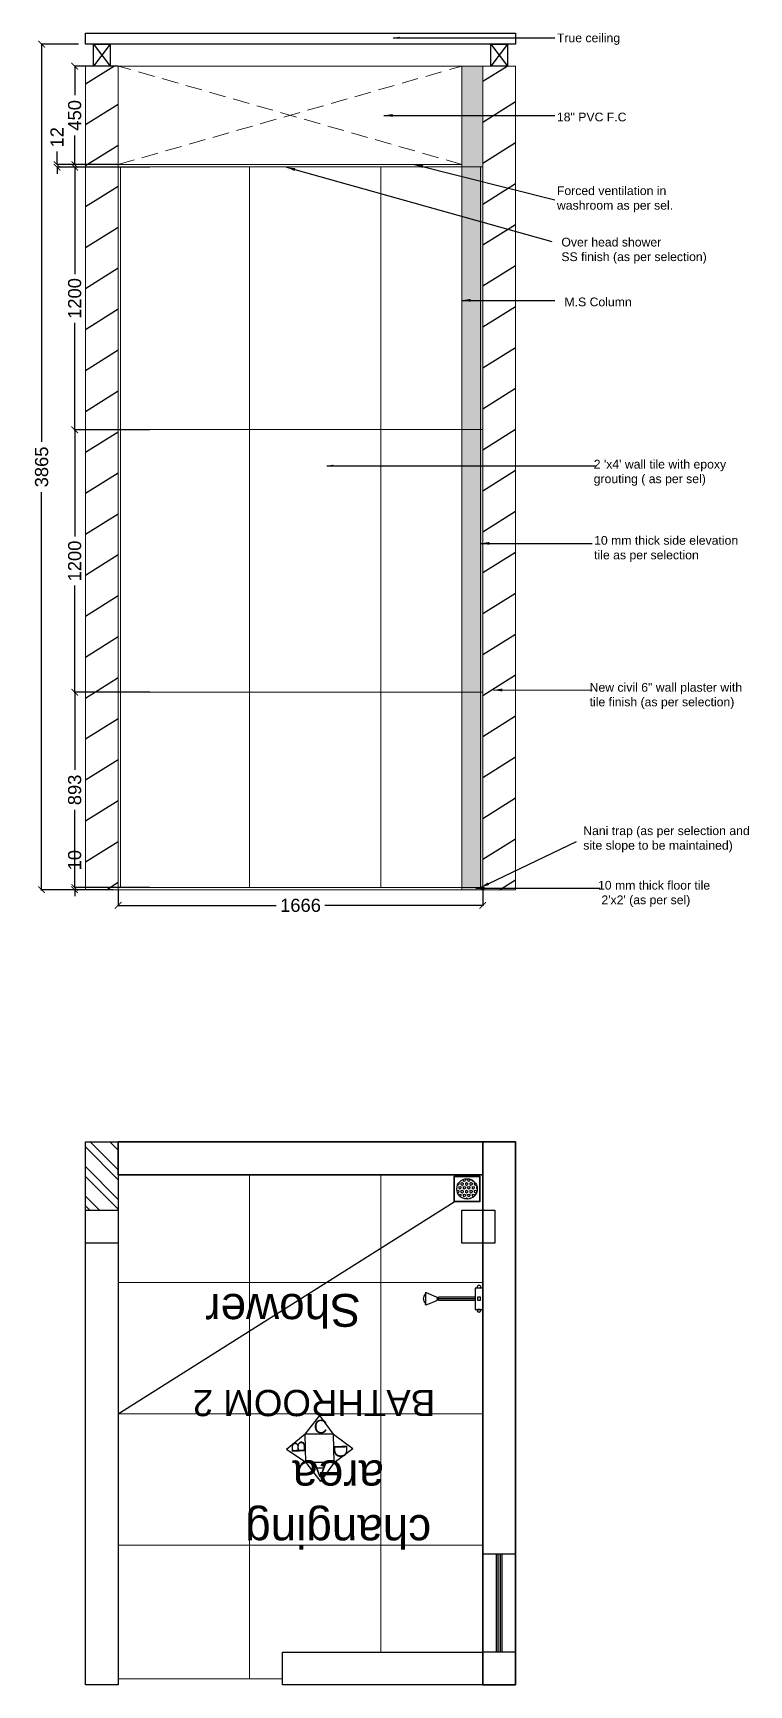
# Model space of a CAD drawing. Header units: millimetres. Extents: x 1464389 to 1998638, y -29162 to 256806.
# Drawn here: x 1958272 to 1961544, y 153526 to 161077 of the extents above; entities that cross this region are included whole.
import ezdxf

# ---------------------------------------------------------------- set-up
doc = ezdxf.new("R2010")
doc.units = ezdxf.units.MM
doc.header["$LTSCALE"] = 15
doc.header["$PDMODE"] = 35
doc.linetypes.add('DASHED2', pattern=[0.375, 0.25, -0.125])
doc.layers.get('0').update_dxf_attribs({"lineweight": 5})
for name, color, linetype in [('A-WALL', 5, 'Continuous'), ('Layer 1', 7, 'Continuous'), ('LS_DR_Washbasin', 165, 'Continuous'), ('NEW WALL', 5, 'Continuous'), ('Text', 250, 'Continuous')]:
    doc.layers.add(name, color=color, linetype=linetype)
for name, color, linetype, lineweight in [('A-Walls', 1, 'Continuous', 30), ('dimension', 1, 'Continuous', 25), ('floor tiling line', 6, 'Continuous', 5), ('HACH', 252, 'Continuous', 13), ('Hatch', 252, 'Continuous', 15), ('L2- Ledge Wall', 7, 'Continuous', 5), ('WALL TILE', 4, 'Continuous', 5)]:
    doc.layers.add(name, color=color, linetype=linetype, lineweight=lineweight)
doc.layers.add('Furnitures', color=7, linetype='Continuous', lineweight=25, true_color=0x753b00)
doc.styles.add('ARIAL', font='arial.ttf')
doc.dimstyles.new('SC-25', dxfattribs={"dimtxt": 60, "dimasz": 30, "dimexe": 0, "dimexo": 0, "dimgap": 25, "dimtad": 0, "dimdec": 0, "dimzin": 0, "dimdsep": 46, "dimtxsty": 'ARIAL', "dimblk": 'ARCHTICK', "dimcen": 0.09, "dimdle": 3, "dimclrd": 251, "dimclre": 251, "dimclrt": 1, "dimadec": 0, "dimazin": 0, "dimtfac": 1, "dimtdec": 0, "dimtofl": 0, "dimtmove": 0, "dimatfit": 2, "dimfxl": 100, "dimtolj": 1, "dimtzin": 0, "dimarcsym": 0})

# ---------------------------------------------------------------- blocks, each defined once
blk = doc.blocks.new('Z$W@#4FB1354E')
at = {"layer": 'LS_DR_Washbasin'}
h = blk.add_hatch(dxfattribs=at)
h.set_pattern_fill('HEX', color=256, scale=5, angle=360, style=0)
h.set_pattern_definition([(360, (3601.4866, -3857.5391), (7e-11, 1.08253175), [0.625, -1.25]), (120, (3601.4866, -3857.5391), (-0.9375, -0.54126588), [0.625, -1.25]), (60, (3602.1116, -3857.5391), (-0.9375, 0.54126588), [0.625, -1.25])])
edge = h.paths.add_edge_path()
edge.add_arc((-30.12, 10.96), 5, -90, 270, ccw=False)
for points in [[(-23.84, 4.68), (-36.34, 4.68), (-36.34, 17.18), (-23.84, 17.18)], [(-23.95, 4.79), (-36.23, 4.79), (-36.23, 17.06), (-23.95, 17.06)]]:
    blk.add_lwpolyline(points, close=True, dxfattribs=at)
blk.add_circle((-30.09, 10.93), 5, dxfattribs=at)
blk = doc.blocks.new('Z$W@#3D1C198D')
at = {"layer": 'LS_DR_Washbasin'}
for p, q in [((-15.17, 27.51), (-13.09, 22.61)), ((-14.98, 27.86), (-9.26, 27.86)), ((-9.03, 27.51), (-11.11, 22.61)), ((-11.27, 21.54), (-12.92, 21.54)), ((-12.92, 3.56), (-12.92, 21.54)), ((-12.1, 3.56), (-12.1, 21.54)), ((-11.27, 3.56), (-11.27, 21.54)), ((-12.1, 10.53), (-12.1, 12.42)), ((-17.33, 2.43), (-18.06, 2.43)), ((-18.06, 0.97), (-17.33, 0.97)), ((-17.33, 3.56), (-6.87, 3.56)), ((-17.33, -0.16), (-17.33, 3.56)), ((-17.33, 0.97), (-17.33, 2.43)), ((-12.83, 2.43), (-11.37, 2.43)), ((-12.83, 0.97), (-12.83, 2.43)), ((-11.37, 0.97), (-12.83, 0.97)), ((-11.37, 2.43), (-11.37, 0.97)), ((-6.87, 3.56), (-6.87, -0.16)), ((-6.87, 2.43), (-6.14, 2.43)), ((-6.87, 0.97), (-6.87, 2.43)), ((-6.14, 0.97), (-6.87, 0.97)), ((-6.87, -0.16), (-17.33, -0.16))]:
    blk.add_line(p, q, dxfattribs=at)
for centre, major_axis, start_param, end_param in [((-14.94, 27.61), (0.175, 0.175), 0.79391, 2.757406), ((-12.1, 25.79), (2.15, 2.15), 6.248859, 7.890647), ((-9.26, 27.61), (-0.175, 0.175), 3.526002, 5.489497), ((-12.33, 22.93), (0.583, 0.583), 2.757406, 3.935503), ((-12.1, 21.66), (-0.355, 0.355), 3.685936, 7.309861), ((-11.87, 22.93), (0.583, 0.583), 3.918701, 5.096798), ((-18.06, 1.7), (-0.516, 0.516), -0.785287, 2.356306), ((-6.14, 1.7), (-0.516, 0.516), 2.356306, 5.497898)]:
    blk.add_ellipse(centre, major_axis=major_axis, ratio=1, start_param=start_param, end_param=end_param, dxfattribs=at)
blk = doc.blocks.new('HINGE')
at = {"color": 159, "ltscale": 0.25, "true_color": 0x22346e}
for p, q in [((1597563.1, -297517.5), (1597638.1, -297617.5)), ((1597638.1, -297517.5), (1597563.1, -297617.5))]:
    blk.add_line(p, q, dxfattribs=at)
blk.add_lwpolyline([(1597638.1, -297517.5), (1597638.1, -297617.5), (1597563.1, -297617.5), (1597563.1, -297517.5), (1597638.1, -297517.5)], dxfattribs=at)
blk = doc.blocks.new('_ArchTick')
at = {"color": 0, "linetype": 'ByBlock', "const_width": 0.15}
blk.add_lwpolyline([(-0.5, -0.5), (0.5, 0.5)], dxfattribs=at)
blk = doc.blocks.new('*D3153')
at = {"layer": 'Defpoints', "color": 0, "ltscale": 0.25, "transparency": 16777216}
for p in [(1958462.4, 157170.9), (1958638.4, 157170.9), (1958638.4, 157160.9)]:
    blk.add_point(p, dxfattribs=at)
at = {"layer": 'dimension', "color": 251, "lineweight": -2, "ltscale": 0.25, "transparency": 16777216}
for p, q in [((1958462.4, 157170.9), (1958462.4, 157230.9)), ((1958638.4, 157170.9), (1958462.4, 157170.9)), ((1958638.4, 157160.9), (1958462.4, 157160.9)), ((1958462.4, 157160.9), (1958462.4, 157130.9))]:
    blk.add_line(p, q, dxfattribs=at)
at = {"layer": 'dimension', "color": 251, "lineweight": -2, "ltscale": 0.25, "transparency": 16777216, "xscale": 30, "yscale": 30, "zscale": 30}
for p, rotation in [((1958462.4, 157170.9), 270), ((1958462.4, 157160.9), 90)]:
    blk.add_blockref('_ArchTick', p, dxfattribs=dict(at, rotation=rotation))
at = {"layer": 'dimension', "color": 1, "ltscale": 0.25, "transparency": 16777216, "insert": (1958462.4, 157295.9), "char_height": 60, "attachment_point": 5, "rotation": 90, "style": 'ARIAL'}
blk.add_mtext('\\A1;10', dxfattribs=at)
blk = doc.blocks.new('*D3154')
at = {"layer": 'Defpoints', "color": 0, "ltscale": 0.25, "transparency": 16777216}
for p in [(1958311.4, 161025.9), (1958480.4, 161025.9), (1958480.4, 157160.9)]:
    blk.add_point(p, dxfattribs=at)
at = {"layer": 'dimension', "color": 251, "lineweight": -2, "ltscale": 0.25, "transparency": 16777216}
for p, q in [((1958311.4, 161028.9), (1958311.4, 159208.2)), ((1958480.4, 161025.9), (1958311.4, 161025.9)), ((1958311.4, 157157.9), (1958311.4, 158978.6)), ((1958480.4, 157160.9), (1958311.4, 157160.9))]:
    blk.add_line(p, q, dxfattribs=at)
at = {"layer": 'dimension', "color": 251, "lineweight": -2, "ltscale": 0.25, "transparency": 16777216, "xscale": 30, "yscale": 30, "zscale": 30}
for p, rotation in [((1958311.4, 161025.9), 90), ((1958311.4, 157160.9), 270)]:
    blk.add_blockref('_ArchTick', p, dxfattribs=dict(at, rotation=rotation))
at = {"layer": 'dimension', "color": 1, "ltscale": 0.25, "transparency": 16777216, "insert": (1958311.4, 159093.4), "char_height": 60, "attachment_point": 5, "rotation": 90, "style": 'ARIAL'}
blk.add_mtext('\\A1;3865', dxfattribs=at)
blk = doc.blocks.new('*D3156')
at = {"layer": 'Defpoints', "color": 0, "ltscale": 0.25, "transparency": 16777216}
for p in [(1958462.4, 158063.4), (1958806.1, 158063.4), (1958806.1, 157170.9)]:
    blk.add_point(p, dxfattribs=at)
at = {"layer": 'dimension', "color": 251, "lineweight": -2, "ltscale": 0.25, "transparency": 16777216}
for p, q in [((1958462.4, 158066.4), (1958462.4, 157708.5)), ((1958806.1, 158063.4), (1958462.4, 158063.4)), ((1958462.4, 157167.9), (1958462.4, 157525.8)), ((1958806.1, 157170.9), (1958462.4, 157170.9))]:
    blk.add_line(p, q, dxfattribs=at)
at = {"layer": 'dimension', "color": 251, "lineweight": -2, "ltscale": 0.25, "transparency": 16777216, "xscale": 30, "yscale": 30, "zscale": 30}
for p, rotation in [((1958462.4, 158063.4), 90), ((1958462.4, 157170.9), 270)]:
    blk.add_blockref('_ArchTick', p, dxfattribs=dict(at, rotation=rotation))
at = {"layer": 'dimension', "color": 1, "ltscale": 0.25, "transparency": 16777216, "insert": (1958462.4, 157617.1), "char_height": 60, "attachment_point": 5, "rotation": 90, "style": 'ARIAL'}
blk.add_mtext('\\A1;893', dxfattribs=at)
blk = doc.blocks.new('*D3157')
at = {"layer": 'Defpoints', "color": 0, "ltscale": 0.25, "transparency": 16777216}
for p in [(1958462.4, 159263.4), (1958806.1, 159263.4), (1958806.1, 158063.4)]:
    blk.add_point(p, dxfattribs=at)
at = {"layer": 'dimension', "color": 251, "lineweight": -2, "ltscale": 0.25, "transparency": 16777216}
for p, q in [((1958462.4, 159266.4), (1958462.4, 158775.1)), ((1958806.1, 159263.4), (1958462.4, 159263.4)), ((1958462.4, 158060.4), (1958462.4, 158551.7)), ((1958806.1, 158063.4), (1958462.4, 158063.4))]:
    blk.add_line(p, q, dxfattribs=at)
at = {"layer": 'dimension', "color": 251, "lineweight": -2, "ltscale": 0.25, "transparency": 16777216, "xscale": 30, "yscale": 30, "zscale": 30}
for p, rotation in [((1958462.4, 159263.4), 90), ((1958462.4, 158063.4), 270)]:
    blk.add_blockref('_ArchTick', p, dxfattribs=dict(at, rotation=rotation))
at = {"layer": 'dimension', "color": 1, "ltscale": 0.25, "transparency": 16777216, "insert": (1958462.4, 158663.4), "char_height": 60, "attachment_point": 5, "rotation": 90, "style": 'ARIAL'}
blk.add_mtext('\\A1;1200', dxfattribs=at)
blk = doc.blocks.new('*D3158')
at = {"layer": 'Defpoints', "color": 0, "ltscale": 0.25, "transparency": 16777216}
for p in [(1958462.4, 160463.4), (1958806.1, 160463.4), (1958806.1, 159263.4)]:
    blk.add_point(p, dxfattribs=at)
at = {"layer": 'dimension', "color": 251, "lineweight": -2, "ltscale": 0.25, "transparency": 16777216}
for p, q in [((1958462.4, 160466.4), (1958462.4, 159975.1)), ((1958806.1, 160463.4), (1958462.4, 160463.4)), ((1958462.4, 159260.4), (1958462.4, 159751.7)), ((1958806.1, 159263.4), (1958462.4, 159263.4))]:
    blk.add_line(p, q, dxfattribs=at)
at = {"layer": 'dimension', "color": 251, "lineweight": -2, "ltscale": 0.25, "transparency": 16777216, "xscale": 30, "yscale": 30, "zscale": 30}
for p, rotation in [((1958462.4, 160463.4), 90), ((1958462.4, 159263.4), 270)]:
    blk.add_blockref('_ArchTick', p, dxfattribs=dict(at, rotation=rotation))
at = {"layer": 'dimension', "color": 1, "ltscale": 0.25, "transparency": 16777216, "insert": (1958462.4, 159863.4), "char_height": 60, "attachment_point": 5, "rotation": 90, "style": 'ARIAL'}
blk.add_mtext('\\A1;1200', dxfattribs=at)
blk = doc.blocks.new('*D3159')
at = {"layer": 'Defpoints', "color": 0, "ltscale": 0.25, "transparency": 16777216}
for p in [(1958381.6, 160475.4), (1958661.4, 160475.4), (1958661.4, 160463.4)]:
    blk.add_point(p, dxfattribs=at)
at = {"layer": 'dimension', "color": 251, "lineweight": -2, "ltscale": 0.25, "transparency": 16777216}
for p, q in [((1958381.6, 160475.4), (1958381.6, 160535.4)), ((1958661.4, 160475.4), (1958381.6, 160475.4)), ((1958661.4, 160463.4), (1958381.6, 160463.4)), ((1958381.6, 160463.4), (1958381.6, 160433.4))]:
    blk.add_line(p, q, dxfattribs=at)
at = {"layer": 'dimension', "color": 251, "lineweight": -2, "ltscale": 0.25, "transparency": 16777216, "xscale": 30, "yscale": 30, "zscale": 30}
for p, rotation in [((1958381.6, 160475.4), 270), ((1958381.6, 160463.4), 90)]:
    blk.add_blockref('_ArchTick', p, dxfattribs=dict(at, rotation=rotation))
at = {"layer": 'dimension', "color": 1, "ltscale": 0.25, "transparency": 16777216, "insert": (1958381.6, 160600.2), "char_height": 60, "attachment_point": 5, "rotation": 90, "style": 'ARIAL'}
blk.add_mtext('\\A1;12', dxfattribs=at)
blk = doc.blocks.new('*D3160')
at = {"layer": 'Defpoints', "color": 0, "ltscale": 0.25, "transparency": 16777216}
for p in [(1958462.4, 160925.4), (1958661.4, 160925.4), (1958661.4, 160475.4)]:
    blk.add_point(p, dxfattribs=at)
at = {"layer": 'dimension', "color": 251, "lineweight": -2, "ltscale": 0.25, "transparency": 16777216}
for p, q in [((1958462.4, 160928.4), (1958462.4, 160792.8)), ((1958661.4, 160925.4), (1958462.4, 160925.4)), ((1958462.4, 160472.4), (1958462.4, 160608)), ((1958661.4, 160475.4), (1958462.4, 160475.4))]:
    blk.add_line(p, q, dxfattribs=at)
at = {"layer": 'dimension', "color": 251, "lineweight": -2, "ltscale": 0.25, "transparency": 16777216, "xscale": 30, "yscale": 30, "zscale": 30}
for p, rotation in [((1958462.4, 160925.4), 90), ((1958462.4, 160475.4), 270)]:
    blk.add_blockref('_ArchTick', p, dxfattribs=dict(at, rotation=rotation))
at = {"layer": 'dimension', "color": 1, "ltscale": 0.25, "transparency": 16777216, "insert": (1958462.4, 160700.4), "char_height": 60, "attachment_point": 5, "rotation": 90, "style": 'ARIAL'}
blk.add_mtext('\\A1;450', dxfattribs=at)
blk = doc.blocks.new('*D3181')
at = {"layer": 'Defpoints', "color": 0, "ltscale": 0.25, "transparency": 16777216}
for p in [(1958661.4, 157160.9), (1960327.4, 157160.9), (1960327.4, 157089.4)]:
    blk.add_point(p, dxfattribs=at)
at = {"layer": 'Furnitures', "color": 251, "lineweight": -2, "ltscale": 0.25, "transparency": 16777216}
for p, q in [((1958661.4, 157160.9), (1958661.4, 157089.4)), ((1960327.4, 157160.9), (1960327.4, 157089.4)), ((1958658.4, 157089.4), (1959382.7, 157089.4)), ((1960330.4, 157089.4), (1959606.2, 157089.4))]:
    blk.add_line(p, q, dxfattribs=at)
at = {"layer": 'Furnitures', "color": 251, "lineweight": -2, "ltscale": 0.25, "transparency": 16777216, "xscale": 30, "yscale": 30, "zscale": 30, "rotation": 180}
blk.add_blockref('_ArchTick', (1958661.4, 157089.4), dxfattribs=at)
at = {"layer": 'Furnitures', "color": 251, "lineweight": -2, "ltscale": 0.25, "transparency": 16777216, "xscale": 30, "yscale": 30, "zscale": 30}
blk.add_blockref('_ArchTick', (1960327.4, 157089.4), dxfattribs=at)
at = {"layer": 'Furnitures', "color": 1, "ltscale": 0.25, "transparency": 16777216, "insert": (1959494.4, 157089.4), "char_height": 60, "attachment_point": 5, "style": 'ARIAL'}
blk.add_mtext('\\A1;1666', dxfattribs=at)

msp = doc.modelspace()

# ---------------------------------------------------------------- hatches: boundary and pattern name
at = {"layer": 'HACH'}
h = msp.add_hatch(dxfattribs=at)
h.set_pattern_fill('ANSI32', color=256, scale=10, angle=270)
h.set_pattern_definition([(315, (3624646.91, -125753.8), (67.351921, 67.351921), []), (315, (3624646.91, -125798.705), (67.351921, 67.351921), [])])
h.paths.add_polyline_path([(1958511.4, 155696.1), (1958661.4, 155696.1), (1958661.4, 156008.1), (1958511.4, 156008.1)])
at = {"layer": 'Hatch', "ltscale": 0.25, "transparency": 33554549}
h = msp.add_hatch(color=256, dxfattribs=at)
h.dxf.hatch_style = 1
h.paths.add_polyline_path([(1960327.4, 158064.4), (1960232.4, 158064.4), (1960232.4, 157160.9), (1960327.4, 157160.9)])
h.paths.add_polyline_path([(1960327.4, 160925.9), (1960232.4, 160925.9), (1960232.4, 158064.4), (1960327.4, 158064.4)])
at = {"layer": 'L2- Ledge Wall', "ltscale": 0.25}
h = msp.add_hatch(color=4, dxfattribs=at)
h.dxf.hatch_style = 1
h.paths.add_polyline_path([(1960407.4, 154126.1), (1960397.4, 154126.1), (1960397.4, 153676.1), (1960407.4, 153676.1)])
at = {"layer": 'Layer 1', "ltscale": 0.25}
h = msp.add_hatch(dxfattribs=at)
h.set_pattern_fill('ANSI31', color=8, scale=50, angle=167)
h.set_pattern_definition([(212, (354968.11, 536966.39), (84.124683, -134.627635), [])])
h.paths.add_polyline_path([(1958661.4, 160925.9), (1958511.4, 160925.9), (1958511.4, 157160.9), (1958661.4, 157160.9)])
h.paths.add_polyline_path([(1960477.4, 160925.9), (1960327.4, 160925.9), (1960327.4, 157160.9), (1960477.4, 157160.9)])

# ---------------------------------------------------------------- linework, layer by layer
at = {"linetype": 'DASHED2', "ltscale": 20}
for p, q in [((1958661.4, 160475.9), (1960232.4, 160925.9)), ((1960232.4, 160475.9), (1958661.4, 160925.9))]:
    msp.add_line(p, q, dxfattribs=at)
at = {"color": 5}
msp.add_line((1958661.4, 157160.9), (1960327.4, 157160.9), dxfattribs=at)
for points in [[(1958511.4, 160925.9), (1958661.4, 160925.9), (1958661.4, 157160.9), (1958511.4, 157160.9)], [(1960232.4, 160925.9), (1960327.4, 160925.9), (1960327.4, 157160.9), (1960232.4, 157160.9)], [(1960327.4, 157160.9), (1960477.4, 157160.9), (1960477.4, 160925.9), (1960327.4, 160925.9)]]:
    msp.add_lwpolyline(points, close=True, dxfattribs=at)
for points in [[(1960232.4, 160475.9), (1958661.4, 160475.9), (1958661.4, 160925.9), (1960232.4, 160925.9)], [(1960327.4, 160925.9), (1960327.4, 160475.9)]]:
    msp.add_lwpolyline(points, dxfattribs=at)
at = {"layer": 'A-WALL'}
msp.add_lwpolyline([(1958511.4, 154126.1), (1958511.4, 156008.1), (1958661.4, 156008.1), (1958661.4, 153526.1), (1958511.4, 153526.1), (1958511.4, 155546.1)], dxfattribs=at)
msp.add_lwpolyline([(1960327.4, 153526.1), (1959411.4, 153526.1), (1959411.4, 153676.1), (1960327.4, 153676.1)], close=True, dxfattribs=at)
at = {"layer": 'A-Walls'}
for points in [[(1958661.4, 155858.1), (1960327.4, 155858.1), (1960327.4, 156008.1), (1958661.4, 156008.1)], [(1960477.4, 153526.1), (1960327.4, 153526.1), (1960327.4, 156008.1), (1960477.4, 156008.1)]]:
    msp.add_lwpolyline(points, close=True, dxfattribs=at)
at = {"layer": 'floor tiling line', "ltscale": 0.25}
for p, q in [((1958661.4, 157170.9), (1960321.6, 157170.9)), ((1960321.6, 157170.9), (1960327.4, 157170.9)), ((1959261.4, 153552.6), (1959261.4, 155858.1)), ((1959861.4, 153676.1), (1959861.4, 155858.1)), ((1960328, 155365.1), (1958661.4, 155365.1)), ((1958661.4, 154765.1), (1960327.5, 154765.1)), ((1958661.4, 154765.1), (1960328, 154765.1)), ((1960328, 154165.1), (1958661.4, 154165.1)), ((1959411.4, 153554), (1958661.4, 153554))]:
    msp.add_line(p, q, dxfattribs=at)
at = {"layer": 'Furnitures', "color": 4, "ltscale": 0.25}
for p, q in [((1960389.4, 153676.1), (1960389.4, 154126.1)), ((1960415.4, 153676.1), (1960415.4, 154126.1))]:
    msp.add_line(p, q, dxfattribs=at)
at = {"layer": 'Furnitures', "ltscale": 0.25}
msp.add_lwpolyline([(1958511.4, 161075.9), (1960477.4, 161075.9), (1960477.4, 161025.9), (1958511.4, 161025.9)], close=True, dxfattribs=at)
at = {"layer": 'Furnitures', "color": 6, "ltscale": 0.25}
for points in [[(1958661.4, 155546.1), (1958511.4, 155546.1), (1958511.4, 155696.1), (1958661.4, 155696.1)], [(1960382.4, 155546.1), (1960232.4, 155546.1), (1960232.4, 155696.1), (1960382.4, 155696.1)]]:
    msp.add_lwpolyline(points, close=True, dxfattribs=at)
at = {"layer": 'Furnitures', "color": 4, "ltscale": 0.25}
for points in [[(1960477.4, 153676.1), (1960327.4, 153676.1), (1960327.4, 154126.1), (1960477.4, 154126.1)], [(1960407.4, 153676.1), (1960397.4, 153676.1), (1960397.4, 154126.1), (1960407.4, 154126.1)]]:
    msp.add_lwpolyline(points, close=True, dxfattribs=at)
at = {"layer": 'LS_DR_Washbasin'}
msp.add_line((1958661.4, 154765.1), (1960197, 155735.1), dxfattribs=at)
at = {"layer": 'NEW WALL', "color": 240, "true_color": 0xed1f24}
for p, q in [((1959515, 154672.5), (1959582.9, 154758.3)), ((1959645.2, 154672.5), (1959582.9, 154758.3)), ((1959515, 154672.5), (1959431.1, 154602.2)), ((1959645.2, 154672.5), (1959515, 154672.5)), ((1959518.6, 154542.3), (1959515, 154672.5)), ((1959645.2, 154672.5), (1959732.9, 154607)), ((1959648.9, 154542.3), (1959645.2, 154672.5)), ((1959518.6, 154542.3), (1959431.1, 154602.2)), ((1959648.9, 154542.3), (1959732.9, 154607)), ((1959648.9, 154542.3), (1959518.6, 154542.3)), ((1959518.6, 154542.3), (1959586.5, 154456.4)), ((1959648.9, 154542.3), (1959586.5, 154456.4))]:
    msp.add_line(p, q, dxfattribs=at)
at = {"layer": 'WALL TILE', "ltscale": 0.25}
for p, q in [((1960327.4, 160464.4), (1958661.4, 160464.4)), ((1959261.4, 157170.9), (1959261.4, 160464.4)), ((1959861.4, 157170.9), (1959861.4, 160464.4)), ((1960327.4, 159264.4), (1958661.4, 159264.4)), ((1960327.4, 158064.4), (1958661.4, 158064.4))]:
    msp.add_line(p, q, dxfattribs=at)
for points in [[(1958661.4, 157170.9), (1958671.4, 157170.9), (1958671.4, 160464.4), (1958661.4, 160464.4)], [(1960317.4, 157170.9), (1960327.4, 157170.9), (1960327.4, 160464.4), (1960317.4, 160464.4)]]:
    msp.add_lwpolyline(points, close=True, dxfattribs=at)

# ---------------------------------------------------------------- block references
at = {"layer": 'Furnitures'}
for p in [(360985.8, 458543.4), (362801.8, 458543.4)]:
    msp.add_blockref('HINGE', p, dxfattribs=at)
at = {"layer": 'LS_DR_Washbasin', "yscale": 9.335193958499852, "zscale": 9.335193958499852}
for name, p, xscale, rotation in [('Z$W@#4FB1354E', (1960153.4, 155512.5), 9.335193958499852, 270), ('Z$W@#3D1C198D', (1960326, 155178.6), -9.335193958499852, 90)]:
    msp.add_blockref(name, p, dxfattribs=dict(at, xscale=xscale, rotation=rotation))

# ---------------------------------------------------------------- texts
at = {"layer": 'NEW WALL', "color": 240, "true_color": 0xed1f24, "insert": (1959555, 154738), "char_height": 61.6, "attachment_point": 1, "style": 'ARIAL'}
msp.add_mtext_dynamic_manual_height_columns('\\pxt5;C ', width=61.602, gutter_width=110, heights=[0], dxfattribs=at)
at = {"layer": 'NEW WALL', "color": 240, "true_color": 0xed1f24, "char_height": 61.6, "style": 'ARIAL'}
for s, insert, attachment_point, rotation in [('\\pxt5;B ', (1959516.2, 154586.9), 7, 91.61187), ('\\pxt5;D ', (1959708.1, 154626.9), 1, 271.61187), ('\\pxt5;A ', (1959613.3, 154538.8), 7, 180)]:
    msp.add_mtext_dynamic_manual_height_columns(s, width=61.602, gutter_width=110, heights=[0], dxfattribs=dict(at, insert=insert, attachment_point=attachment_point, rotation=rotation))
at = {"layer": 'Text', "color": 9, "ltscale": 0.25, "true_color": 0xc7c8ca, "char_height": 40, "attachment_point": 7, "style": 'ARIAL'}
for s, width, insert in [('True ceiling', 713.093, (1960666.2, 161022.4)), ('18" PVC F.C', 713.093, (1960666.2, 160672.3)), ('Forced ventilation in washroom as per sel.', 713.093, (1960666.2, 160257.3)), ('Over head shower\\PSS finish (as per selection)', 713.093, (1960686.5, 160022.2)), ('M.S Column', 713.093, (1960700.7, 159827.1)), ("2 'x4' wall tile with epoxy grouting ( as per sel)", 713.093, (1960834.3, 159007.2)), ('10 mm thick side elevation tile as per selection', 713.093, (1960836.2, 158659.1)), ('New civil 6" wall plaster with tile finish (as per selection)', 713.093, (1960815.6, 157987.3)), ('Nani trap (as per selection and site slope to be maintained)', 785.848, (1960786.5, 157331.9)), ("10 mm thick floor tile\\P 2'x2' (as per sel)", 713.093, (1960854, 157082.6))]:
    msp.add_mtext_dynamic_manual_height_columns(s, width=width, gutter_width=250, heights=[0], dxfattribs=dict(at, insert=insert))
at = {"layer": 'Text', "ltscale": 0.25, "char_height": 150, "rotation": 180, "style": 'ARIAL'}
for s, insert, attachment_point in [('\\pxqc;Shower', (1958763.1, 155163.4), 3), ('\\pxqc;changing \\Parea', (1959015.3, 154554.8), 9)]:
    msp.add_mtext_dynamic_manual_height_columns(s, width=1302.77, gutter_width=250, heights=[0], dxfattribs=dict(at, insert=insert, attachment_point=attachment_point))
at = {"layer": 'Text', "color": 9, "ltscale": 0.25, "true_color": 0xc7c8ca, "insert": (1960110, 154876.5), "char_height": 120, "width": 1277.333, "attachment_point": 7, "rotation": 180, "style": 'ARIAL'}
msp.add_mtext('BATHROOM 2', dxfattribs=at)

# ---------------------------------------------------------------- dimensions: what is measured, and where the dimension line sits
at = {"layer": 'dimension', "ltscale": 0.25}
dim = msp.add_linear_dim(base=(1958311.4, 161025.9), p1=(1958480.4, 157160.9), p2=(1958480.4, 161025.9), angle=90, text='3865', dimstyle='SC-25', override={"dimfxl": 15}, dxfattribs=at)
dim.commit()
dim.dimension.update_dxf_attribs({"geometry": '*D3154', "text_midpoint": (1958311.4, 159093.4)})
for base, p1, p2, picture, middle in [((1958462.4, 160925.4), (1958661.4, 160475.4), (1958661.4, 160925.4), '*D3160', (1958462.4, 160700.4)), ((1958462.4, 160463.4), (1958806.1, 159263.4), (1958806.1, 160463.4), '*D3158', (1958462.4, 159863.4)), ((1958462.4, 159263.4), (1958806.1, 158063.4), (1958806.1, 159263.4), '*D3157', (1958462.4, 158663.4)), ((1958462.4146701, 158063.3879394), (1958806.1092281, 157170.8879394), (1958806.1092281, 158063.3879394), '*D3156', (1958462.4146701, 157617.1379394)), ((1958462.4, 157170.9), (1958638.4, 157160.9), (1958638.4, 157170.9), '*D3153', (1958462.4, 157295.9))]:
    dim = msp.add_linear_dim(base=base, p1=p1, p2=p2, angle=90, dimstyle='SC-25', override={"dimfxl": 15}, dxfattribs=at)
    dim.commit()
    dim.dimension.update_dxf_attribs({"geometry": picture, "text_midpoint": middle})
dim = msp.add_linear_dim(base=(1958381.6, 160475.4), p1=(1958661.4, 160463.4), p2=(1958661.4, 160475.4), angle=90, dimstyle='SC-25', override={"dimfxl": 15}, dxfattribs=at)
dim.commit()
dim.dimension.update_dxf_attribs({"geometry": '*D3159', "text_midpoint": (1958381.6, 160600.2), "dimtype": 160})
at = {"layer": 'Furnitures', "ltscale": 0.25}
dim = msp.add_linear_dim(base=(1960327.4, 157089.4), p1=(1958661.4, 157160.9), p2=(1960327.4, 157160.9), dimstyle='SC-25', override={"dimfxl": 15}, dxfattribs=at)
dim.commit()
dim.dimension.update_dxf_attribs({"geometry": '*D3181', "text_midpoint": (1959494.4, 157089.4)})

# ---------------------------------------------------------------- leaders
at = {"ltscale": 0.25}
for points, override in [([(1959918, 161054.9), (1960657.1, 161054.9)], {"dimgap": 25, "dimtad": 0, "dimfxl": 15}), ([(1959875.1, 160700), (1960657.1, 160700)], {"dimasz": 40, "dimgap": 25, "dimtad": 0, "dimfxl": 15}), ([(1959430.1, 160463.4), (1960643.5, 160123.1)], {"dimasz": 40, "dimgap": 25, "dimtad": 0, "dimfxl": 15}), ([(1960015.4, 160475.9), (1960657.1, 160313.9)], {"dimasz": 40, "dimgap": 25, "dimtad": 0, "dimfxl": 15}), ([(1960232.4, 159854.9), (1960657.1, 159854.9)], {"dimasz": 40, "dimgap": 25, "dimtad": 0, "dimfxl": 15}), ([(1959615.1, 159098.9), (1960842.4, 159098.9)], {"dimgap": 25, "dimtad": 0, "dimfxl": 15}), ([(1960317.4, 158743.9), (1960827.1, 158744)], {"dimasz": 40, "dimfxl": 15}), ([(1960376, 158073.7), (1960827.1, 158073.9)], {"dimasz": 40, "dimfxl": 15}), ([(1960317.4, 157171.4), (1960755.2, 157381.9)], {"dimasz": 40, "dimfxl": 15}), ([(1960295.6, 157167.5), (1960863.5, 157167.5)], {"dimasz": 40, "dimfxl": 15})]:
    msp.add_leader(points, dimstyle='SC-25', override=override, dxfattribs=at)

doc.saveas('drawing.dxf')
